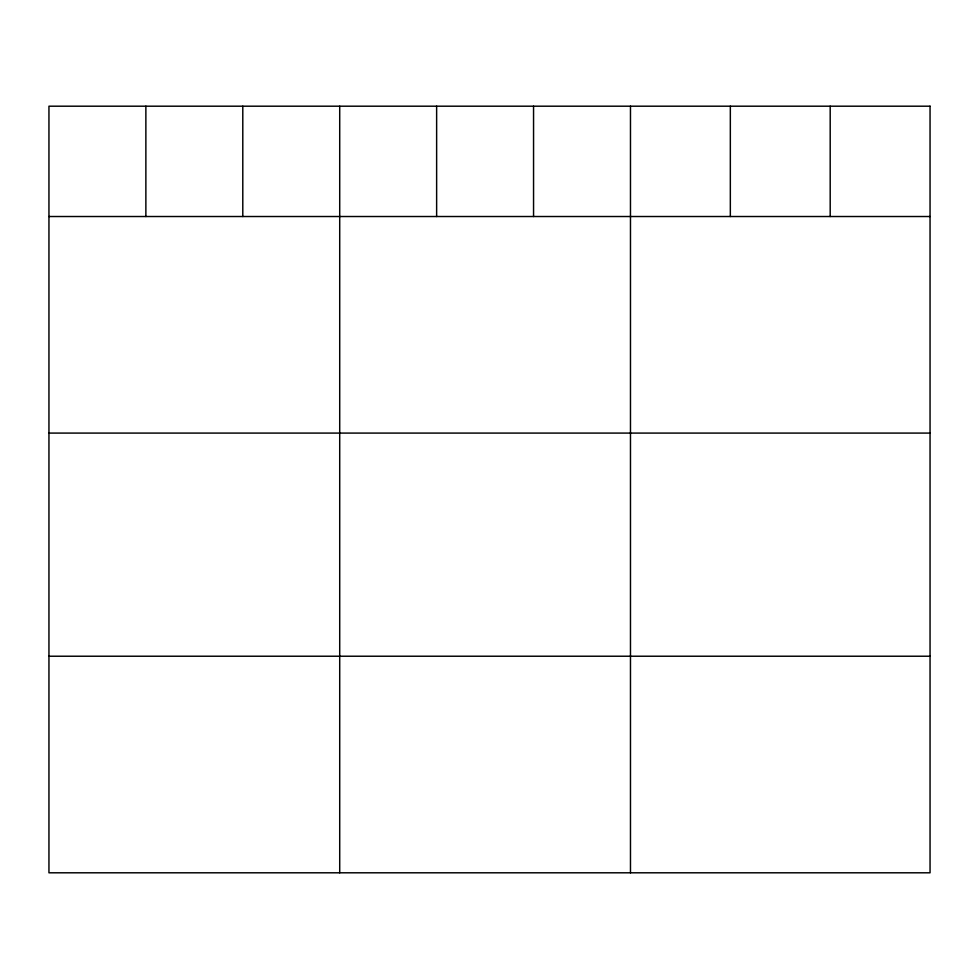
<?xml version="1.0" encoding="UTF-8"?>
<svg xmlns="http://www.w3.org/2000/svg" width="979" height="979" viewBox="0 0 979 979"><rect width="100%" height="100%" fill="white"/><g stroke="black" fill="none" stroke-linecap="round" stroke-linejoin="round"><path stroke-width="1.47" d="M48.95 216.518L930.05 216.518M48.95 433.085L930.05 433.085M48.95 656.224L930.05 656.224M830.192 106.197L830.192 216.518M730.334 106.197L730.334 216.518M630.476 106.197L630.476 872.803M533.555 106.197L533.555 216.518M436.634 106.197L436.634 216.518M339.713 106.197L339.713 872.803M242.792 106.197L242.792 216.518M145.871 106.197L145.871 216.518M930.05 106.197L48.95 106.197L48.95 872.803L930.05 872.803L930.05 106.197"/></g></svg>
